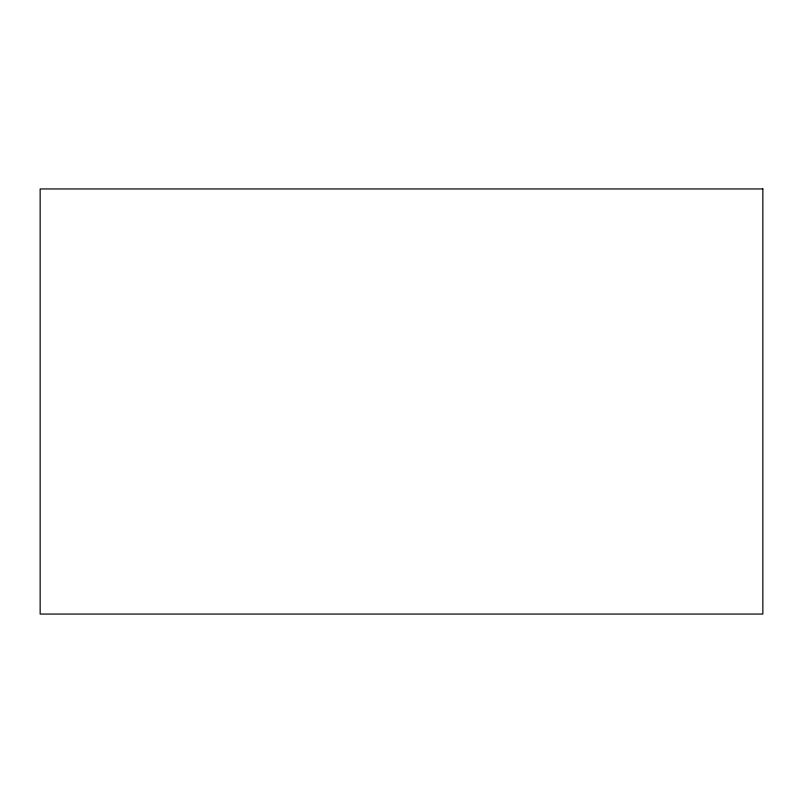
<?xml version="1.0" encoding="UTF-8"?>
<svg xmlns="http://www.w3.org/2000/svg" width="803" height="803" viewBox="0 0 803 803"><rect width="100%" height="100%" fill="white"/><g stroke="black" fill="none" stroke-linecap="round" stroke-linejoin="round"><path stroke-width="1.2" d="M762.85 188.946L40.15 188.946L40.15 614.054L762.85 614.054L762.85 188.946"/></g></svg>
